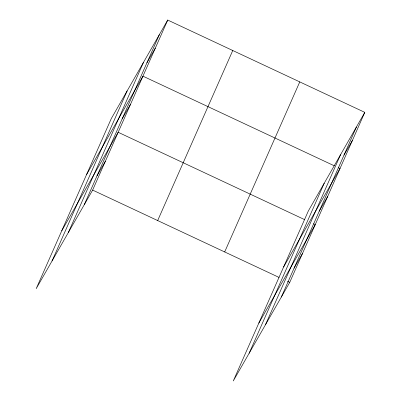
<?xml version="1.0" encoding="UTF-8"?>
<svg xmlns="http://www.w3.org/2000/svg" width="401" height="401" viewBox="0 0 401 401"><rect width="100%" height="100%" fill="white"/><g stroke="black" fill="none" stroke-linecap="round" stroke-linejoin="round"><path stroke-width="0.6" d="M52.06 260.946L127.147 90.902M68.396 232.425L143.483 62.376M84.25 204.736L159.337 34.692M167.723 20.05L111.288 118.586L36.205 288.635L92.636 190.094L167.723 20.05L364.795 112.365L289.712 282.414L233.277 380.95L308.364 210.906L364.795 112.365M157.673 220.56L232.755 50.516M224.675 251.948L299.763 81.904M249.136 353.266L324.219 183.217M265.472 324.74L340.554 154.696M281.327 297.056L356.409 127.007M146.946 62.746L155.332 48.11M86.511 174.701L142.941 76.165L334.409 165.859M122.17 118.866L130.556 104.225M61.734 230.816L118.165 132.28L304.59 219.608M97.017 175.828L105.403 161.187M344.023 155.067L352.409 140.425M283.587 267.021L340.018 168.48L338.334 167.693M319.241 211.182L327.627 196.54M258.805 323.136L315.241 224.6L313.557 223.808M294.088 268.149L302.474 253.507M92.636 190.094L279.061 277.422M287.467 281.362L289.712 282.414"/></g></svg>
